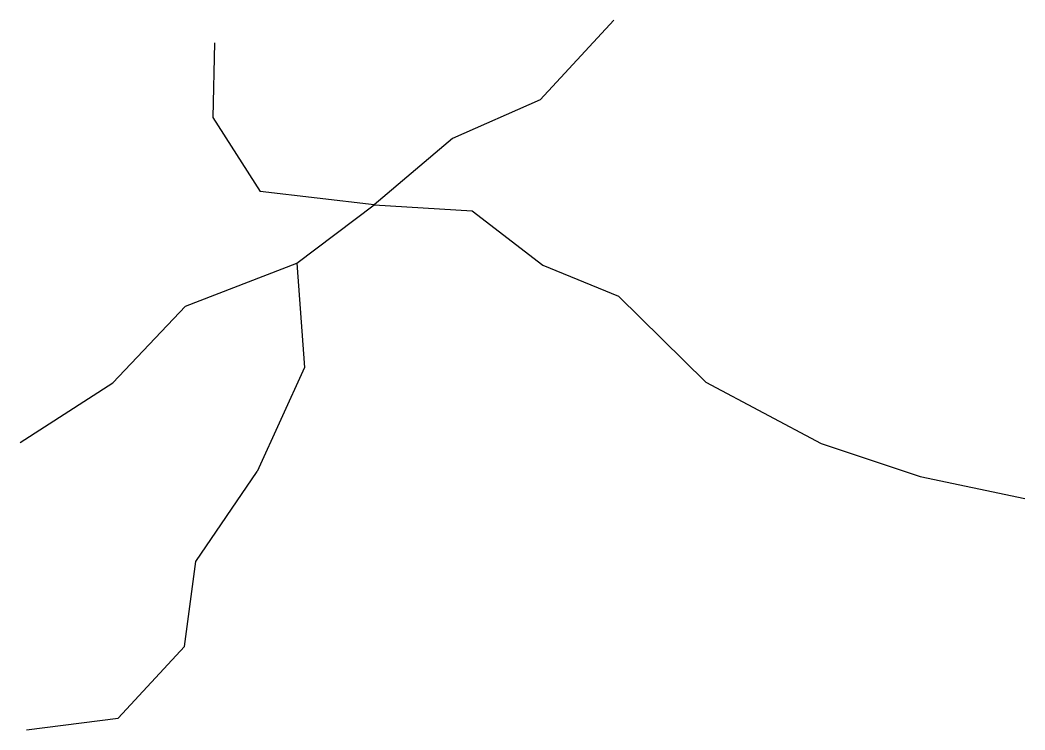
# Model space of a CAD drawing. Header units: millimetres. Extents: x 32 to 203, y -89 to 32.
import ezdxf

# ---------------------------------------------------------------- set-up
doc = ezdxf.new("R2010")
doc.units = ezdxf.units.MM
doc.layers.get('0').update_dxf_attribs({"linetype": 'CONTINUOUS'})

msp = doc.modelspace()

# ---------------------------------------------------------------- linework, layer by layer
for p, q in [((132.83, 32.26), (120.28, 18.7)), ((64.88, 28.42), (64.63, 15.69)), ((120.28, 18.7), (105.38, 12.13)), ((64.63, 15.69), (72.67, 3.11)), ((105.38, 12.13), (92.02, 0.83)), ((92.02, 0.83), (72.67, 3.11)), ((78.87, -9.07), (92.02, 0.83)), ((92.02, 0.83), (108.71, -0.22)), ((108.71, -0.22), (120.75, -9.44)), ((59.95, -16.44), (78.87, -9.07)), ((78.87, -9.07), (80.17, -26.85)), ((120.75, -9.44), (133.59, -14.72)), ((148.46, -29.37), (133.59, -14.72)), ((47.58, -29.47), (59.95, -16.44)), ((80.17, -26.85), (72.15, -44.53)), ((31.81, -39.63), (47.58, -29.47)), ((148.46, -29.37), (168.11, -39.77)), ((168.11, -39.77), (184.93, -45.4)), ((61.72, -59.87), (72.15, -44.53)), ((184.93, -45.4), (202.75, -49.14)), ((59.78, -74.31), (61.72, -59.87)), ((48.5, -86.53), (59.78, -74.31)), ((32.89, -88.51), (48.5, -86.53))]:
    msp.add_line(p, q)

doc.saveas('drawing.dxf')
